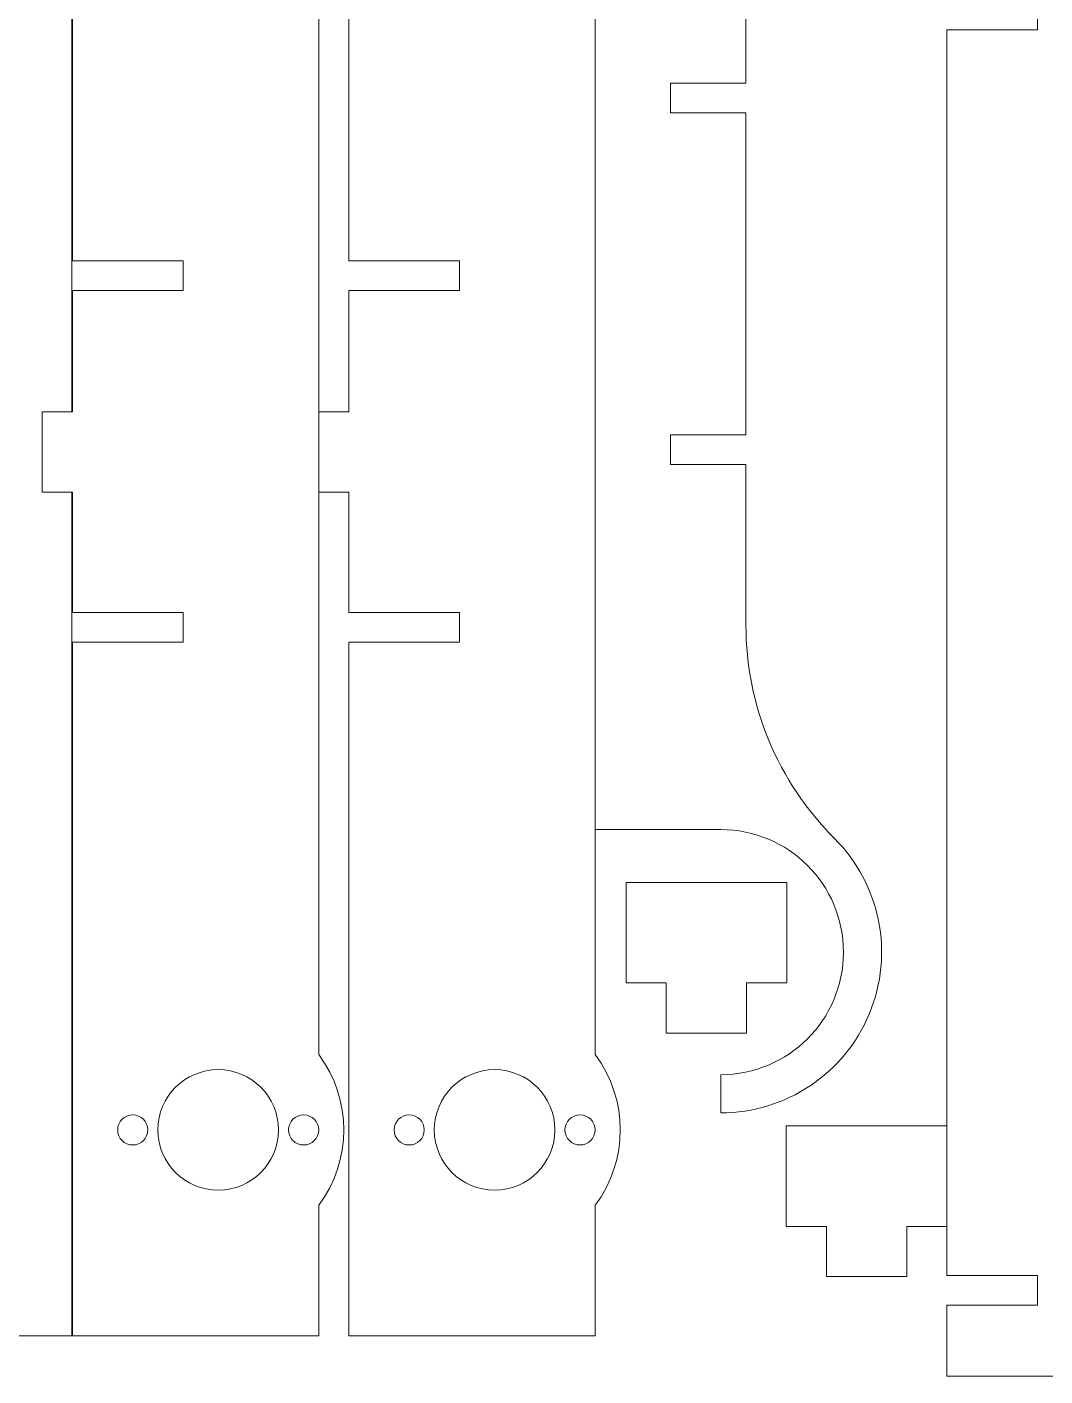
# Model space of a CAD drawing. Header units: millimetres. Extents: x -235 to 641, y 0 to 414.
# Drawn here: x 456.5 to 557.8, y 66 to 200.2 of the extents above; entities that cross this region are included whole.
import ezdxf

# ---------------------------------------------------------------- set-up
doc = ezdxf.new("R2010")
doc.units = ezdxf.units.MM

msp = doc.modelspace()

# ---------------------------------------------------------------- linework, layer by layer
at = {"lineweight": 0}
for p, q in [((513.06, 97.95), (513.06, 353.95)), ((528.06, 194.65), (528.06, 353.95)), ((461.01, 161.95), (461.01, 261.95)), ((461.06, 176.95), (461.06, 246.95)), ((488.56, 176.95), (488.56, 246.95)), ((485.56, 97.95), (485.56, 209.45)), ((557.06, 202.9), (557.06, 199.95)), ((548.06, 199.95), (548.06, 75.95)), ((557.06, 199.95), (548.06, 199.95)), ((520.56, 194.65), (528.06, 194.65)), ((520.56, 191.7), (520.56, 194.65)), ((528.06, 191.7), (520.56, 191.7)), ((528.06, 159.65), (528.06, 191.7)), ((472.06, 176.95), (461.06, 176.95)), ((472.06, 176.95), (472.06, 174)), ((499.56, 176.95), (488.56, 176.95)), ((499.56, 176.95), (499.56, 174)), ((461.06, 161.95), (461.06, 174)), ((472.06, 174), (461.06, 174)), ((488.56, 161.95), (488.56, 174)), ((499.56, 174), (488.56, 174)), ((458.06, 153.95), (458.06, 161.95)), ((458.06, 161.95), (461.06, 161.95)), ((485.56, 161.95), (488.56, 161.95)), ((520.56, 159.65), (528.06, 159.65)), ((520.56, 156.7), (520.56, 159.65)), ((528.06, 156.7), (520.56, 156.7)), ((528.06, 140.7), (528.06, 156.7)), ((461.06, 153.95), (458.06, 153.95)), ((461.01, 69.95), (461.01, 153.95)), ((461.06, 141.95), (461.06, 153.95)), ((488.56, 153.95), (485.56, 153.95)), ((488.56, 141.95), (488.56, 153.95)), ((472.06, 141.95), (461.06, 141.95)), ((472.06, 141.95), (472.06, 139)), ((499.56, 141.95), (488.56, 141.95)), ((499.56, 141.95), (499.56, 139)), ((472.06, 139), (461.06, 139)), ((461.06, 69.95), (461.06, 139)), ((499.56, 139), (488.56, 139)), ((488.56, 69.95), (488.56, 139)), ((513.06, 120.35), (525.56, 120.35)), ((532.13, 115.09), (516.13, 115.09)), ((516.13, 115.09), (516.13, 105.09)), ((532.13, 105.09), (532.13, 115.09)), ((516.13, 105.09), (520.13, 105.09)), ((520.13, 105.09), (520.13, 100.09)), ((528.13, 100.09), (528.13, 105.09)), ((528.13, 105.09), (532.13, 105.09)), ((520.13, 100.09), (528.13, 100.09)), ((525.56, 95.95), (525.56, 92.15)), ((548.06, 90.85), (532.06, 90.85)), ((532.06, 90.85), (532.06, 80.85)), ((485.56, 69.95), (485.56, 82.95)), ((513.06, 69.95), (513.06, 82.95)), ((532.06, 80.85), (536.06, 80.85)), ((536.06, 80.85), (536.06, 75.85)), ((544.06, 75.85), (544.06, 80.85)), ((544.06, 80.85), (548.06, 80.85)), ((536.06, 75.85), (544.06, 75.85)), ((548.06, 75.95), (557.06, 75.95)), ((557.06, 75.95), (557.06, 73)), ((557.06, 73), (548.06, 73)), ((548.06, 73), (548.06, 65.95)), ((331.01, 69.95), (461.01, 69.95)), ((485.56, 69.95), (461.06, 69.95)), ((513.06, 69.95), (488.56, 69.95)), ((548.06, 65.95), (566.06, 65.95))]:
    msp.add_line(p, q, dxfattribs=at)
for centre, radius in [((475.56, 90.45), 6), ((503.06, 90.45), 6), ((467.06, 90.45), 1.5), ((484.06, 90.45), 1.5), ((494.56, 90.45), 1.5), ((511.56, 90.45), 1.5)]:
    msp.add_circle(centre, radius, dxfattribs=at)
for centre, radius, start, end in [((558.06, 140.7), 30, 180, 225.0474), ((525.56, 108.15), 12.2, 270, 90), ((525.56, 108.15), 16, 270, 45.0474), ((475.56, 90.45), 12.5, 323.1301, 36.8699), ((503.06, 90.45), 12.5, 323.1301, 36.8699)]:
    msp.add_arc(centre, radius, start, end, dxfattribs=at)

doc.saveas('drawing.dxf')
